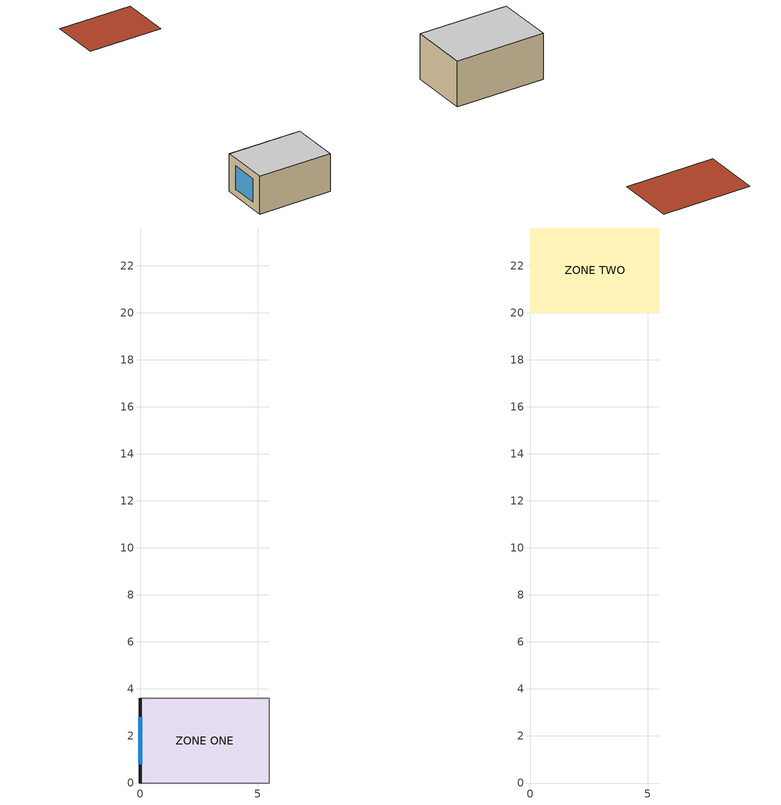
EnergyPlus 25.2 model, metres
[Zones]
ZONE ONE
 floor adiabatic (CONST 4-Floor): 0,0 0,3.6 5.5,3.6 5.5,0 z0
 wall outside (CONST 1): 0,3.6 0,0 z0:2.8
 wall adiabatic (CONST 2): 0,0 5.5,0 5.5,3.6 0,3.6 z0:2.8
 window (Single Pane Window): 0,2.8 0,0.8 z0.53:2.27
 ceiling adiabatic (CONST 4-Ceiling): 0,3.6 0,0 5.5,0 5.5,3.6 z2.8
ZONE TWO
 roof outside (CONST 4-Ceiling): 0,23.6 0,20 5.5,20 5.5,23.6 z2.8
shading: -0.02,2.8 -0.02,0.8 z0.53:2.27
[Building]
Test A-1a: Loads convergence tolerance value=0.04; Maximum number of warmup days=25; Minimum number of warmup days=6; North axis=0; Solar distribution=FullInteriorAndExterior; Temperature convergence tolerance value=0.4; Terrain=Country
[Site:GroundReflectance]
0.2, 0.2, 0.2, 0.2, 0.2, 0.2, 0.2, 0.2, 0.2, 0.2, 0.2, 0.2
[Site:GroundTemperature:BuildingSurface]
28, 28, 28, 28, 28, 28, 28, 28, 28, 28, 28, 28
[Site:HeightVariation]
Air temperature gradient coefficient=0; Wind speed profile boundary layer thickness=370; Wind speed profile exponent=0
[Site:Location]
UNKNOWN: Elevation=0; Latitude=40; Longitude=0; Time zone=0
[SizingPeriod:DesignDay] Ashrae clear sky optical depth for beam irradiance taub=0; Ashrae clear sky optical depth for diffuse irradiance taud=0; Barometric pressure=100582; Daylight saving time indicator=No; Humidity condition type=WetBulb; Rain indicator=No; Snow indicator=No
Name | Daily dry bulb temperature range | Day of month | Day type | Dry bulb temperature range modifier type | Maximum dry bulb temperature | Month | Sky clearness | Solar model indicator | Wetbulb or dewpoint at maximum dry bulb | Wind direction | Wind speed | Beam solar day schedule | Diffuse solar day schedule | Dry bulb temperature range modifier day schedule
LONDON/GATWICK Ann Htg 99.6% Condns DB | 0 | 21 | WinterDesignDay | DefaultMultipliers | -4.6 | 2 | 0 | ASHRAEClearSky | -4.6 | 80 | 1.5
LONDON/GATWICK Modified Ann Clg .4% Condns DB=>MWB | 12 | 15 | SummerDesignDay | DifferenceSchedule | 34 | 6 | 1 | Schedule | 18.6 | 0 | 1 | Solar Data | Diffuse Data | Outdoor Temp Deltas
[Construction]
CONST 1: Type 1-OuterLayer, Type 1-InsulatingLayer, Type 1-Masonry, Type 1-InternalPlaster
CONST 2: Type 2-GypsumPlaster, Type 2-InsulatingLayer, Type 2-GypsumPlaster
CONST 4-Ceiling: Type 4-PlasticCovering-Exterior, Type 4-CementFloor, Type 4-InsulatingLayer, Type 4-Concrete, Type 4-InsulatingLayer2, Type 4-AcousticBoard-Interior
CONST 4-Floor: Type 4-AcousticBoard-Exterior, Type 4-InsulatingLayer2, Type 4-Concrete, Type 4-InsulatingLayer, Type 4-CementFloor, Type 4-PlasticCovering-Interior
Single Pane Window: Glass Type 1
[Material] Roughness=Smooth; Thermal absorptance=1e-06; Visible absorptance=1e-06
Name | Conductivity | Density | Solar absorptance | Specific heat | Thickness
Type 1-InsulatingLayer | 0.04 | 30 | 0.6 | 850 | 0.06
Type 1-InternalPlaster | 0.7 | 1400 | 1 | 850 | 0.015
Type 1-Masonry | 0.79 | 1600 | 0.6 | 850 | 0.175
Type 1-OuterLayer | 0.99 | 1800 | 0.6 | 850 | 0.115
Type 2-GypsumPlaster | 0.21 | 900 | 1 | 850 | 0.012
Type 2-InsulatingLayer | 0.04 | 30 | 0.6 | 850 | 0.1
Type 4-AcousticBoard-Exterior | 0.06 | 400 | 0.6 | 840 | 0.02
Type 4-AcousticBoard-Interior | 0.06 | 400 | 1 | 840 | 0.02
Type 4-CementFloor | 1.4 | 2000 | 0.6 | 850 | 0.06
Type 4-Concrete | 2.1 | 2400 | 0.6 | 850 | 0.18
Type 4-InsulatingLayer | 0.04 | 50 | 0.6 | 850 | 0.04
Type 4-InsulatingLayer2 | 0.04 | 50 | 0.6 | 850 | 0.1
Type 4-PlasticCovering-Exterior | 0.23 | 1500 | 0.6 | 1500 | 0.004
Type 4-PlasticCovering-Interior | 0.23 | 1500 | 1 | 1500 | 0.004
[WindowMaterial:Glazing]
Glass Type 1: Back side infrared hemispherical emissivity=1e-06; Back side solar reflectance at normal incidence=0.08; Back side visible reflectance at normal incidence=0.08; Conductivity=100; Front side infrared hemispherical emissivity=1e-06; Front side solar reflectance at normal incidence=0.08; Front side visible reflectance at normal incidence=0.08; Infrared transmittance at normal incidence=0; Optical data type=SpectralAverage; Solar transmittance at normal incidence=0.84; Thickness=0.003175; Visible transmittance at normal incidence=0.84
[OtherEquipment]
ZONE ONE OthEq 1: Design level=297; Design level calculation method=EquipmentLevel; Fraction latent=0; Fraction lost=0; Fraction radiant=0.5; Fuel type=None; Schedule=Sch 1; Zone or zonelist or space or spacelist=ZONE ONE
[Zone] Ceiling height=2.8; Multiplier=1; Type=1; Volume=55.44
ZONE ONE; ZONE TWO
[ZoneInfiltration:DesignFlowRate]
ZONE ONE Infil 1: Constant term coefficient=1; Design flow rate=0.0154; Design flow rate calculation method=Flow/Zone; Schedule=Sch 2; Temperature term coefficient=0; Velocity squared term coefficient=0; Velocity term coefficient=0; Zone or zonelist or space or spacelist=ZONE ONE
[Schedule:Day:Hourly]
Day Sch 1: 0, 0, 0, 0, 0, 0, 0, 0.0666667, 0.0666667, 0.0666667, 0.0666667, 0.666667, 0.666667, 0.666667, 0.666667, 0.0666667, 0.0666667, 0.0666667, 1, 1, 1, 1, 0.666667, 0
Day Sch 2: 1, 1, 1, 1, 1, 1, 1, 1, 1, 1, 1, 1, 1, 1, 1, 1, 1, 1, 1, 1, 1, 1, 1, 1
[Schedule:Day:List]
Diffuse Data: 0, 0, 0, 0, 0, 0, 0, 0, 0, 0, 0, 0, 0, 0, 0, 0, 0.75, 1.5, 2.25, 3, 17.75, 32.5, 47.25, 62, 69.25, 76.5, 83.75, 91, 94.5, 98, 101.5, 105, 106.75, 108.5, 110.25, 112, 113.25, 114.5, 115.75, 117, 117.5, 118, 118.5, 119, 119.25, 119.5, 119.75, 120, 119.75, 119.5, 119.25, 119, 118.5, 118, 117.5, 117, 115.75, 114.5, 113.25, 112, 110.25, 108.5, 106.75, 105, 101.5, 98, 94.5, 91, 83.75, 76.5, 69.25, 62, 47.25, 32.5, 17.75, 3, 2.25, 1.5, 0.75, 0, 0, 0, 0, 0, 0, 0, 0, 0, 0, 0, 0, 0, 0, 0, 0, 0, No, 15
Outdoor Temp Deltas: 9.95, 10.1, 10.25, 10.4, 10.55, 10.7, 10.85, 11, 11.125, 11.25, 11.375, 11.5, 11.6, 11.7, 11.8, 11.9, 11.925, 11.95, 11.975, 12, 11.95, 11.9, 11.85, 11.8, 11.65, 11.5, 11.35, 11.2, 10.925, 10.65, 10.375, 10.1, 9.625, 9.15, 8.675, 8.2, 7.825, 7.45, 7.075, 6.7, 6.2, 5.7, 5.2, 4.7, 4.225, 3.75, 3.275, 2.8, 2.425, 2.05, 1.675, 1.3, 1.075, 0.85, 0.625, 0.4, 0.3, 0.2, 0.1, 0, 0.1, 0.2, 0.3, 0.4, 0.6, 0.8, 1, 1.2, 1.525, 1.85, 2.175, 2.5, 2.9, 3.3, 3.7, 4.1, 4.475, 4.85, 5.225, 5.6, 5.95, 6.3, 6.65, 7, 7.3, 7.6, 7.9, 8.2, 8.425, 8.65, 8.875, 9.1, 9.275, 9.45, 9.625, 9.8, No, 15
Solar Data: 0, 0, 0, 0, 0, 0, 0, 0, 0, 0, 0, 0, 0, 0, 0, 0, 3.481, 6.962, 10.442, 13.923, 114.799, 215.675, 316.551, 417.427, 472.452, 527.476, 582.501, 637.526, 664.679, 691.833, 718.987, 746.14, 761.191, 776.242, 791.293, 806.344, 814.685, 823.026, 831.367, 839.708, 844.244, 848.78, 853.316, 857.852, 859.261, 860.671, 862.08, 863.489, 862.062, 860.634, 859.207, 857.78, 853.225, 848.671, 844.116, 839.561, 831.199, 822.838, 814.476, 806.115, 791.04, 775.966, 760.892, 745.817, 718.637, 691.458, 664.278, 637.098, 582.056, 527.014, 471.972, 416.93, 316.164, 215.398, 114.632, 13.867, 10.4, 6.933, 3.467, 0, 0, 0, 0, 0, 0, 0, 0, 0, 0, 0, 0, 0, 0, 0, 0, 0, No, 15
[Schedule:Week:Daily]
Week Sch 1: Day Sch 1, Day Sch 1, Day Sch 1, Day Sch 1, Day Sch 1, Day Sch 1, Day Sch 1, Day Sch 1, Day Sch 1, Day Sch 1, Day Sch 1, Day Sch 1
Week Sch 2: Day Sch 2, Day Sch 2, Day Sch 2, Day Sch 2, Day Sch 2, Day Sch 2, Day Sch 2, Day Sch 2, Day Sch 2, Day Sch 2, Day Sch 2, Day Sch 2
[Schedule:Year]
Sch 1: Week Sch 1, 1, 1, 12, 31
Sch 2: Week Sch 2, 1, 1, 12, 31
